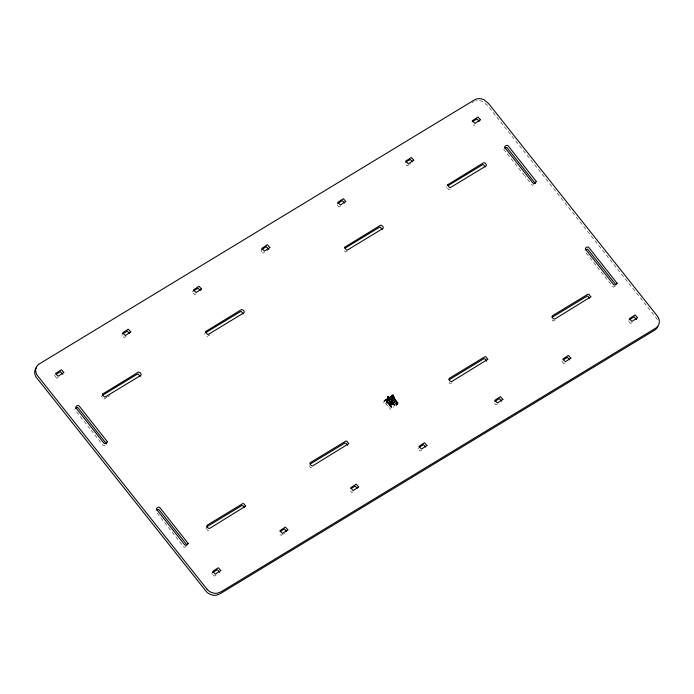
<?xml version="1.0" encoding="UTF-8"?>
<svg xmlns="http://www.w3.org/2000/svg" width="694" height="694" viewBox="0 0 694 694"><rect width="100%" height="100%" fill="white"/><g stroke="black" fill="none" stroke-linecap="round" stroke-linejoin="round"><path stroke-width="0.52" stroke-dasharray="3.47 2.6" d="M54.635 375.185L55.641 377.007M396.786 405.079L396.387 405.843L395.563 405.565M501.814 401.644L501.328 402.06M101.524 395.918L102.235 397.549M192.62 291.419L192.594 292.113M446.754 186.469L446.745 187.328M204.687 333.302L204.669 334.222M418.126 447.821L418.187 448.836M261.083 249.857L261.89 251.827M383.886 402.589L383.348 402.546M58.244 377.605L56.865 378.213L55.928 377.371M126.161 336.408L124.035 337.475L122.508 335.879M196.124 293.97L194.528 294.464L192.767 292.348M264.397 252.547L263.269 253.102L262.427 252.512M266.956 250.994L267.754 250.517M340.329 206.482L339.071 207.02L337.822 205.762M409.07 164.79L406.901 165.753L404.758 163.099M409.954 164.252L410.857 163.706M474.922 124.842L473.915 125.388L473.108 125.015M106.945 397.289L104.005 399.024L102.799 398.261M107.717 396.821L110.042 395.407M210.022 334.76L207.081 336.503L205.875 335.731M105.167 444.984L103.927 445.669L103.146 445.357L90.593 429.56M534.154 184.751L532.203 185.272L525.132 176.406M451.863 382.836L449.877 383.504L447.908 380.806M554.94 320.307L553.083 321.044L550.984 318.416M186.27 546.43L184.804 547.306L183.875 547.028L155.413 510.897M615.257 286.197L613.626 287.134L612.828 286.839L584.348 250.708M216.172 575.04L214.29 576.124L213.084 575.274M283.282 534.328L281.027 535.36L278.867 532.593M284.184 533.781L285.069 533.244M353.246 491.89L351.658 492.384L349.776 490.12M421.544 450.458L420.208 451.048L419.271 450.198M497.39 404.446L495.872 404.88L493.937 402.529M564.821 363.543L563.849 363.647L562.287 361.765M631.939 322.831L630.499 323.343L629.085 321.756M450.25 189.028L448.671 189.575L446.815 187.406M347.182 251.558L345.603 252.104L343.677 249.849M472.163 102.669L473.924 101.602M311.779 467.817L310.895 467.869L309.958 466.802M208.712 530.337L207.818 530.398L206.881 529.331M393.22 407.343L393.602 406.884M390.34 408.601L390.427 409.451L389.872 408.931M385.361 403.266L388.38 407.014A101.177 86.906 27 0 1 389.325 408.219M388.796 406.701L389.282 407.317M524.543 175.66L503.618 149.175M628.816 321.417L628.452 320.94M562.079 361.505L561.828 360.923M337.05 204.782L337.518 205.381M309.177 465.83L309.663 466.437M122.231 335.532L121.78 334.916M206.109 528.351L206.595 528.967M212.494 574.528L211.739 573.444M89.96 428.762L74.709 409.495M657.357 319.648A10.063 8.64 27 0 0 656.342 318.026L487.613 105.54L482.937 101.671A10.158 8.727 27 0 0 479.294 100.673A10.063 8.64 27 0 0 475.633 100.96"/><path stroke-width="1.04" d="M391.312 402.694L392.266 399.189M391.347 405.123C395.962 398.295 384.58 406.311 391.589 401.618L391.338 399.232L392.075 399.189M386.784 403.093L387.495 401.245L393.351 398.026L397.037 402.754L395.346 403.83L397.454 403.839L397.671 402.65L393.776 397.697C394.201 395.962 391.746 397.879 392.153 399.007M391.338 403.006L392.006 401.687C395.797 400.204 393.255 399.51 391.98 401.375M387.825 399.38L388.501 398.07C385.699 396.231 390.011 395.389 387.53 398.148M392.882 396.647L393.541 395.242L389.143 398.009L390.167 399.302L389.499 400.62M387.703 397.619L388.406 396.352M386.332 402.459L387.009 401.141L389.672 399.544C387.426 396.083 378.933 406.146 388.501 398.07M387.903 399.675L388.571 398.356M388.996 400.854L389.672 399.544M391.52 397.159L392.136 394.938L393.481 395.224M392.31 399.197L391.633 400.516L392.327 399.25M390.913 402.936L391.72 401.201M393.212 398.399L393.888 397.089M393.272 398.46L393.94 397.15M393.108 399.007L393.776 397.697M392.37 401.358L393.038 400.048M392.231 404.134L392.908 402.815L394.383 401.921C395.571 399.891 396.326 402.876 393.082 403.032L392.414 404.35M396.291 404.255L397.037 402.754M397.003 403.969L397.671 402.65M397.115 404.42L397.783 403.101M38.682 364.289L474.93 99.632A10.063 8.64 27 0 1 480.3 98.704A10.158 8.727 27 0 1 483.944 99.702L488.619 103.562L657.348 316.048A10.063 8.64 27 0 1 659.3 321.079A10.141 8.71 27 0 1 658.077 325.833A10.072 8.649 27 0 1 655.587 328.219L220.996 591.852L217.491 593.205A10.141 8.71 27 0 1 207.168 589.388M56.014 374.248L60.439 371.732L62.781 374.361M122.448 333.944L127.245 331.125L129.535 333.441M193.201 291.029L197.998 288.21L200.288 290.517M261.638 249.519L266.375 246.734L268.856 249.51M337.57 203.455L342.316 200.67L344.597 203.004M405.53 162.222L410.275 159.447L412.566 161.78M472.154 121.806L476.952 118.995L479.242 121.32M75.455 408.462L77.155 407.465L77.962 407.708L106.477 443.83M504.694 148.074L506.889 147.492L535.421 183.606M102.521 395.268L137.455 374.075L138.401 374.205L140.223 376.547M205.598 332.738L240.532 311.545L241.477 311.675L243.238 313.888M344.953 248.2L379.635 227.172L380.459 227.302L382.177 229.419M448.029 185.671L482.712 164.643L483.536 164.773L485.245 166.89M156.532 509.925L158.692 509.379L187.076 545.111M585.432 249.745L587.627 249.163L616.003 284.887M392.188 395.84L388.97 397.792L388.206 396.829M392.821 397.697L390.167 399.302M392.353 403.153L390.011 404.533L392.743 403.466L394.366 405.383L394.608 404.914L393.082 403.032M206.309 527.084L241.859 505.518L242.805 505.674L244.409 507.678M310.218 464.052L344.935 442.998L345.881 443.145L347.555 445.236M449.044 379.835L484.013 358.633L484.95 358.85L486.728 361.201M552.12 317.314L587.089 296.104L587.905 296.225L589.492 298.168M212.442 572.593L217.3 569.739L219.729 572.246M280.246 531.465L284.367 529.045L286.657 531.361M350.999 488.541L355.12 486.13L357.245 488.229M419.297 447.11L423.418 444.698L425.778 447.092M494.631 401.41L499.368 398.634L501.502 400.768M563.311 359.752L567.345 357.393L569.696 359.804M629.172 319.795L634.108 316.906L636.563 319.544M387.009 401.141L386.194 401.045L389.386 405.036A101.177 86.906 27 0 1 390.869 406.953C393.68 409.087 386.948 401.08 387.452 401.774M392.908 402.815L392.006 401.687M207.194 589.414L37.12 375.15A10.072 8.649 27 0 1 35.706 370.067A10.158 8.727 27 0 1 36.522 366.883M36.513 366.918A10.072 8.649 27 0 1 38.682 364.324M657.825 326.336A10.141 8.71 27 0 1 657.079 327.811A10.072 8.649 27 0 1 654.581 330.188L219.989 593.821L216.485 595.183A10.141 8.71 27 0 1 209.215 593.838A10.063 8.64 27 0 1 206.187 591.383L36.114 377.12A10.072 8.649 27 0 1 34.7 372.045A10.158 8.727 27 0 1 35.515 368.852M35.515 368.887A10.072 8.649 27 0 1 36.426 367.499M245.641 506.178L209.718 528.368C208.304 529.019 205.823 526.087 207.315 525.115L242.865 503.549L243.811 503.697L245.641 506.178M344.519 247.359L346.358 249.97L347.295 250.126L382.854 228.552C384.337 227.589 381.856 224.656 380.451 225.307L344.519 247.359M348.718 443.648L312.786 465.839C311.38 466.489 308.899 463.557 310.392 462.586L345.942 441.02L346.887 441.176L348.718 443.648M447.595 184.838L449.426 187.441L450.371 187.597L485.921 166.031C487.414 165.059 484.933 162.127 483.527 162.778L447.595 184.838M63.805 372.513L58.149 376.243L55.589 373.572L61.315 369.763L63.805 372.513M130.75 331.914L125.31 335.506L122.751 332.816L128.251 329.156L130.75 331.914M201.503 288.99L196.064 292.582L193.505 289.901L199.005 286.232L201.503 288.99M220.796 570.52L215.296 574.155L212.746 571.466L218.306 567.761L220.796 570.52M287.871 529.834L282.432 533.426L279.873 530.736L285.373 527.076L287.871 529.834M358.625 486.91L353.185 490.511L350.626 487.821L356.126 484.152L358.625 486.91M426.923 445.479L421.484 449.079L418.924 446.389L424.424 442.729L426.923 445.479M536.427 181.637L534.033 183.45L533.096 183.199L504.954 147.761C503.714 146.391 507.045 144.456 508.051 145.705L536.427 181.637M617.157 283.308L614.763 285.121L613.834 284.87L585.693 249.424C584.452 248.053 587.783 246.127 588.781 247.368L617.157 283.308M107.483 441.852L105.072 443.666L104.143 443.388L75.924 407.838C74.961 406.432 78.318 404.576 79.203 406.025L107.483 441.852M188.221 543.523L185.81 545.328L184.882 545.059L156.653 509.509C155.699 508.095 159.056 506.247 159.941 507.696L188.221 543.523M269.862 247.532L264.405 251.115L261.864 248.409L267.381 244.765L269.862 247.532M345.794 201.468L340.338 205.051L337.805 202.353L343.322 198.701L345.794 201.468M413.763 160.245L408.306 163.827L405.764 161.121L411.282 157.469L413.763 160.245M480.439 119.793L474.913 123.419L472.38 120.713L477.958 117.026L480.439 119.793M502.855 399.432L497.398 403.014L494.857 400.308L500.374 396.656L502.855 399.432M570.832 358.199L565.376 361.782L562.834 359.076L568.351 355.423L570.832 358.199M637.586 317.696L631.913 321.417L629.371 318.719L635.114 314.929L637.586 317.696M102.426 394.183L104.213 396.795L105.15 397.011L140.11 375.81C143.207 375.012 138.904 370.162 137.291 372.808L102.426 394.183M205.502 331.654L207.289 334.265L208.217 334.482L243.186 313.28C246.275 312.482 241.98 307.642 240.367 310.279L205.502 331.654M487.752 359.362L451.707 381.57C450.033 381.986 447.483 378.43 450.05 377.866L485.019 356.664L485.956 356.872L487.752 359.362M590.828 296.832L554.775 319.049C553.109 319.466 550.55 315.9 553.127 315.336L588.096 294.135L589.024 294.351L590.828 296.832M390.722 401.6C388.666 401.956 388.753 399.779 390.722 401.6"/></g></svg>
